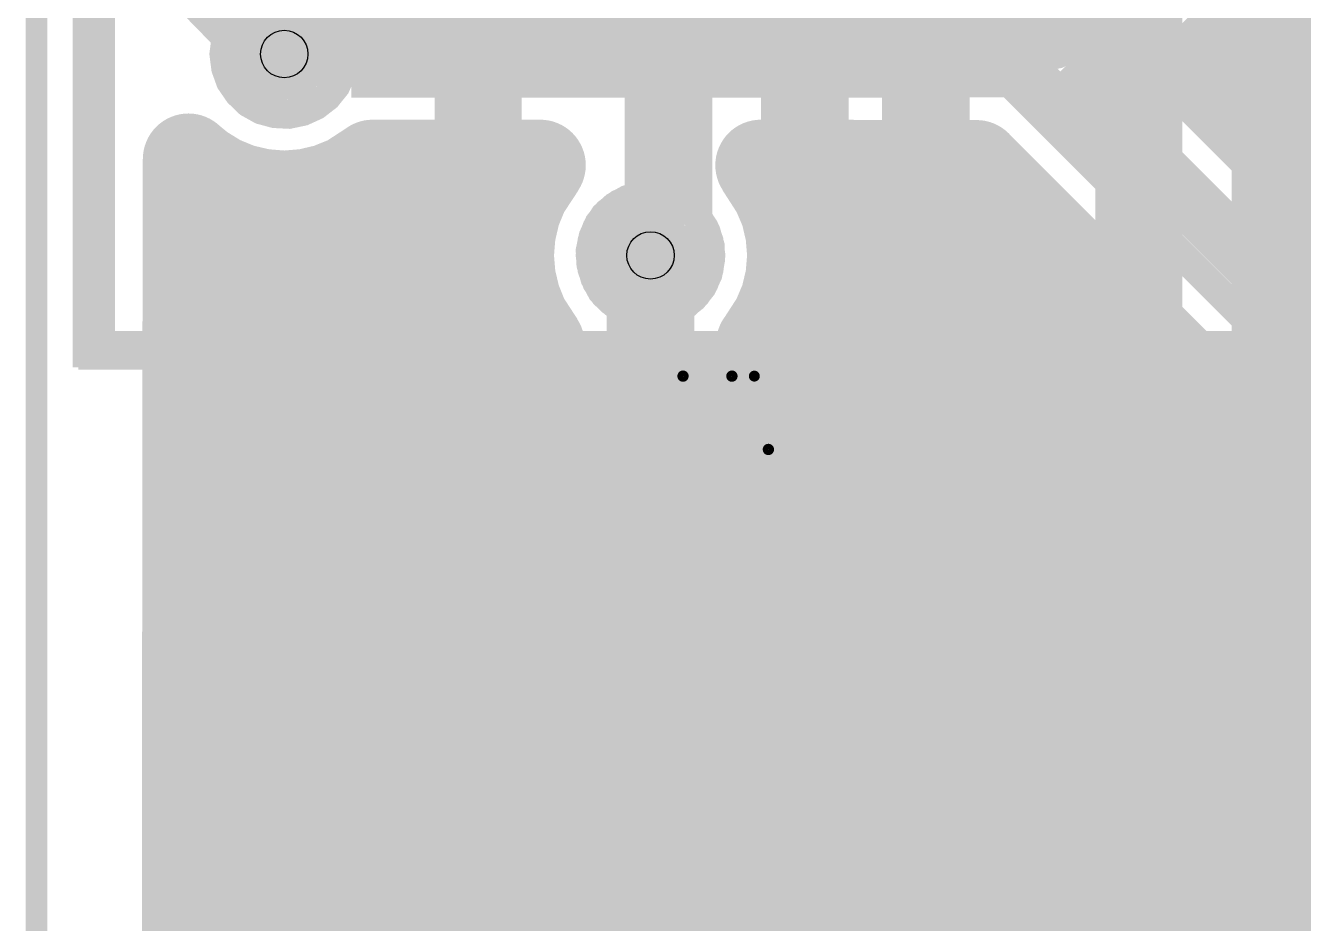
# Model space of a CAD drawing. Extents: x 0 to 1.5, y 0 to 3.74.
# Drawn here: x -0.003 to 0.3472, y 1.7765 to 2.0226 of the extents above; entities that cross this region are included whole.
import ezdxf

# ---------------------------------------------------------------- set-up
doc = ezdxf.new("R2010")
doc.units = 0
for name, color, linetype in [('Board_Outline', 13, 'CONTINUOUS'), ('Bottom', 6, 'CONTINUOUS'), ('Drill_Bottom', 8, 'CONTINUOUS'), ('Drill_Top', 7, 'CONTINUOUS'), ('Edge_Bottom', 17, 'CONTINUOUS'), ('Edge_Top', 16, 'CONTINUOUS'), ('Top', 5, 'CONTINUOUS'), ('Top_Silk', 2, 'CONTINUOUS')]:
    doc.layers.add(name, color=color, linetype=linetype)

msp = doc.modelspace()

# ---------------------------------------------------------------- linework, layer by layer
at = {"layer": 'Board_Outline', "linetype": 'CONTINUOUS', "const_width": 0.006}
msp.add_lwpolyline([(0, 0), (1.4961, 0), (1.4961, 3.7402), (0, 3.7402), (0, 0)], dxfattribs=at)
at = {"layer": 'Bottom', "linetype": 'CONTINUOUS'}
for points, const_width in [([(0.36, 2.095), (0.2798, 2.0148)], 0.008), ([(0.3816, 2.0734), (0.3183, 2.0098)], 0.025), ([(0.3419, 2.0313), (0.498, 2.0313)], 0.025), ([(0.3183, 2.0098), (0.4192, 1.9088)], 0.025), ([(0.0679, 2.0148), (0.2702, 2.0148)], 0.008), ([(0.2702, 2.0148), (0.396, 1.889)], 0.008), ([(0.2798, 2.0148), (0.2702, 2.0148)], 0.008), ([(0.3242, 2.0064), (0.4981, 2.0064)], 0.025), ([(0.042, 1.9856), (0.0416, 0.2187)], 0.025), ([(0.045, 1.9832), (0.042, 1.9856)], 0.025), ([(0.0922, 1.9843), (0.0856, 1.98)], 0.025), ([(0.1381, 1.9843), (0.0922, 1.9843)], 0.025), ([(0.1335, 1.9773), (0.1381, 1.9843)], 0.025), ([(0.2576, 1.9842), (0.1985, 1.9843)], 0.025), ([(0.1985, 1.9843), (0.203, 1.9773)], 0.025), ([(0.3655, 1.8764), (0.2576, 1.9842)], 0.025), ([(0.0502, 1.98), (0.045, 1.9832)], 0.025), ([(0.0909, 1.9816), (0.1336, 1.9816)], 0.025), ([(0.2031, 1.9816), (0.2578, 1.9816)], 0.025), ([(0.3491, 1.9816), (0.4983, 1.9816)], 0.025), ([(0.0558, 1.9777), (0.0502, 1.98)], 0.025), ([(0.0618, 1.9763), (0.0558, 1.9777)], 0.025), ([(0.0799, 1.9777), (0.074, 1.9763)], 0.025), ([(0.0856, 1.98), (0.0799, 1.9777)], 0.025), ([(0.1312, 1.9717), (0.1335, 1.9773)], 0.025), ([(0.203, 1.9773), (0.2054, 1.9717)], 0.025), ([(0.0679, 1.9758), (0.0618, 1.9763)], 0.025), ([(0.074, 1.9763), (0.0679, 1.9758)], 0.025), ([(0.1298, 1.9657), (0.1312, 1.9717)], 0.025), ([(0.2054, 1.9717), (0.2068, 1.9657)], 0.025), ([(0.1293, 1.9596), (0.1298, 1.9657)], 0.025), ([(0.2068, 1.9657), (0.2073, 1.9596)], 0.025), ([(0.1298, 1.9535), (0.1293, 1.9596)], 0.025), ([(0.2073, 1.9596), (0.2068, 1.9535)], 0.025), ([(0.0445, 1.9567), (0.1269, 1.9567)], 0.025), ([(0.2096, 1.9567), (0.2827, 1.9567)], 0.025), ([(0.1312, 1.9476), (0.1298, 1.9535)], 0.025), ([(0.2068, 1.9535), (0.2054, 1.9476)], 0.025), ([(0.1683, 1.9596), (0.1683, 1.7008)], 0.008), ([(0.1335, 1.9419), (0.1312, 1.9476)], 0.025), ([(0.2054, 1.9476), (0.203, 1.9419)], 0.025), ([(0.1378, 1.9353), (0.1335, 1.9419)], 0.025), ([(0.203, 1.9419), (0.1988, 1.9354)], 0.025), ([(0.1378, 1.7134), (0.1378, 1.9353)], 0.025), ([(0.1988, 1.9354), (0.1987, 1.6984)], 0.025), ([(0.0445, 1.9318), (0.1353, 1.9318)], 0.025), ([(0.2013, 1.9318), (0.3076, 1.9318)], 0.025), ([(0.0445, 1.9069), (0.1353, 1.9069)], 0.025), ([(0.2013, 1.9069), (0.3324, 1.9069)], 0.025), ([(0.0445, 1.8821), (0.1353, 1.8821)], 0.025), ([(0.2013, 1.8821), (0.3573, 1.8821)], 0.025), ([(0.0445, 1.8572), (0.1353, 1.8572)], 0.025), ([(0.2013, 1.8572), (0.363, 1.8572)], 0.025), ([(0.0445, 1.8323), (0.1353, 1.8323)], 0.025), ([(0.2013, 1.8323), (0.363, 1.8323)], 0.025), ([(0.0445, 1.8075), (0.1353, 1.8075)], 0.025), ([(0.2013, 1.8075), (0.363, 1.8075)], 0.025), ([(0.0445, 1.7826), (0.1353, 1.7826)], 0.025), ([(0.2013, 1.7826), (0.363, 1.7826)], 0.025)]:
    msp.add_lwpolyline(points, dxfattribs=dict(at, const_width=const_width))
for points, const_width in [([(0.0741, 2.0148, 1), (0.0616, 2.0148, 1), (0.0741, 2.0148, 1)], 0.0125), ([(0.3121, 2.0098, 1), (0.3246, 2.0098, 1), (0.3121, 2.0098, 1)], 0.0125), ([(0.3121, 2.0098, 1), (0.3246, 2.0098, 1), (0.3121, 2.0098, 1)], 0.0125), ([(0.0659, 2.0148, 1), (0.0699, 2.0148, 1), (0.0659, 2.0148, 1)], 0.004), ([(0.2682, 2.0148, 1), (0.2722, 2.0148, 1), (0.2682, 2.0148, 1)], 0.004), ([(0.2682, 2.0148, 1), (0.2722, 2.0148, 1), (0.2682, 2.0148, 1)], 0.004), ([(0.2682, 2.0148, 1), (0.2722, 2.0148, 1), (0.2682, 2.0148, 1)], 0.004), ([(0.2778, 2.0148, 1), (0.2818, 2.0148, 1), (0.2778, 2.0148, 1)], 0.004), ([(0.2778, 2.0148, 1), (0.2818, 2.0148, 1), (0.2778, 2.0148, 1)], 0.004), ([(0.0358, 1.9856, 1), (0.0483, 1.9856, 1), (0.0358, 1.9856, 1)], 0.0125), ([(0.0358, 1.9856, 1), (0.0483, 1.9856, 1), (0.0358, 1.9856, 1)], 0.0125), ([(0.0859, 1.9843, 1), (0.0984, 1.9843, 1), (0.0859, 1.9843, 1)], 0.0125), ([(0.0859, 1.9843, 1), (0.0984, 1.9843, 1), (0.0859, 1.9843, 1)], 0.0125), ([(0.1318, 1.9843, 1), (0.1443, 1.9843, 1), (0.1318, 1.9843, 1)], 0.0125), ([(0.1318, 1.9843, 1), (0.1443, 1.9843, 1), (0.1318, 1.9843, 1)], 0.0125), ([(0.1923, 1.9843, 1), (0.2048, 1.9843, 1), (0.1923, 1.9843, 1)], 0.0125), ([(0.1923, 1.9843, 1), (0.2048, 1.9843, 1), (0.1923, 1.9843, 1)], 0.0125), ([(0.2514, 1.9842, 1), (0.2639, 1.9842, 1), (0.2514, 1.9842, 1)], 0.0125), ([(0.2514, 1.9842, 1), (0.2639, 1.9842, 1), (0.2514, 1.9842, 1)], 0.0125), ([(0.0387, 1.9832, 1), (0.0512, 1.9832, 1), (0.0387, 1.9832, 1)], 0.0125), ([(0.0387, 1.9832, 1), (0.0512, 1.9832, 1), (0.0387, 1.9832, 1)], 0.0125), ([(0.0439, 1.98, 1), (0.0564, 1.98, 1), (0.0439, 1.98, 1)], 0.0125), ([(0.0439, 1.98, 1), (0.0564, 1.98, 1), (0.0439, 1.98, 1)], 0.0125), ([(0.0496, 1.9777, 1), (0.0621, 1.9777, 1), (0.0496, 1.9777, 1)], 0.0125), ([(0.0496, 1.9777, 1), (0.0621, 1.9777, 1), (0.0496, 1.9777, 1)], 0.0125), ([(0.0737, 1.9777, 1), (0.0862, 1.9777, 1), (0.0737, 1.9777, 1)], 0.0125), ([(0.0737, 1.9777, 1), (0.0862, 1.9777, 1), (0.0737, 1.9777, 1)], 0.0125), ([(0.0793, 1.98, 1), (0.0918, 1.98, 1), (0.0793, 1.98, 1)], 0.0125), ([(0.0793, 1.98, 1), (0.0918, 1.98, 1), (0.0793, 1.98, 1)], 0.0125), ([(0.1273, 1.9773, 1), (0.1398, 1.9773, 1), (0.1273, 1.9773, 1)], 0.0125), ([(0.1273, 1.9773, 1), (0.1398, 1.9773, 1), (0.1273, 1.9773, 1)], 0.0125), ([(0.1968, 1.9773, 1), (0.2093, 1.9773, 1), (0.1968, 1.9773, 1)], 0.0125), ([(0.1968, 1.9773, 1), (0.2093, 1.9773, 1), (0.1968, 1.9773, 1)], 0.0125), ([(0.0555, 1.9763, 1), (0.068, 1.9763, 1), (0.0555, 1.9763, 1)], 0.0125), ([(0.0555, 1.9763, 1), (0.068, 1.9763, 1), (0.0555, 1.9763, 1)], 0.0125), ([(0.0616, 1.9758, 1), (0.0741, 1.9758, 1), (0.0616, 1.9758, 1)], 0.0125), ([(0.0616, 1.9758, 1), (0.0741, 1.9758, 1), (0.0616, 1.9758, 1)], 0.0125), ([(0.0677, 1.9763, 1), (0.0802, 1.9763, 1), (0.0677, 1.9763, 1)], 0.0125), ([(0.0677, 1.9763, 1), (0.0802, 1.9763, 1), (0.0677, 1.9763, 1)], 0.0125), ([(0.125, 1.9717, 1), (0.1375, 1.9717, 1), (0.125, 1.9717, 1)], 0.0125), ([(0.125, 1.9717, 1), (0.1375, 1.9717, 1), (0.125, 1.9717, 1)], 0.0125), ([(0.1991, 1.9717, 1), (0.2116, 1.9717, 1), (0.1991, 1.9717, 1)], 0.0125), ([(0.1991, 1.9717, 1), (0.2116, 1.9717, 1), (0.1991, 1.9717, 1)], 0.0125), ([(0.1235, 1.9657, 1), (0.136, 1.9657, 1), (0.1235, 1.9657, 1)], 0.0125), ([(0.1235, 1.9657, 1), (0.136, 1.9657, 1), (0.1235, 1.9657, 1)], 0.0125), ([(0.2006, 1.9657, 1), (0.2131, 1.9657, 1), (0.2006, 1.9657, 1)], 0.0125), ([(0.2006, 1.9657, 1), (0.2131, 1.9657, 1), (0.2006, 1.9657, 1)], 0.0125), ([(0.123, 1.9596, 1), (0.1355, 1.9596, 1), (0.123, 1.9596, 1)], 0.0125), ([(0.123, 1.9596, 1), (0.1355, 1.9596, 1), (0.123, 1.9596, 1)], 0.0125), ([(0.1745, 1.9596, 1), (0.162, 1.9596, 1), (0.1745, 1.9596, 1)], 0.0125), ([(0.201, 1.9596, 1), (0.2135, 1.9596, 1), (0.201, 1.9596, 1)], 0.0125), ([(0.201, 1.9596, 1), (0.2135, 1.9596, 1), (0.201, 1.9596, 1)], 0.0125), ([(0.1235, 1.9535, 1), (0.136, 1.9535, 1), (0.1235, 1.9535, 1)], 0.0125), ([(0.1235, 1.9535, 1), (0.136, 1.9535, 1), (0.1235, 1.9535, 1)], 0.0125), ([(0.2006, 1.9535, 1), (0.2131, 1.9535, 1), (0.2006, 1.9535, 1)], 0.0125), ([(0.2006, 1.9535, 1), (0.2131, 1.9535, 1), (0.2006, 1.9535, 1)], 0.0125), ([(0.1663, 1.9596, 1), (0.1703, 1.9596, 1), (0.1663, 1.9596, 1)], 0.004), ([(0.125, 1.9476, 1), (0.1375, 1.9476, 1), (0.125, 1.9476, 1)], 0.0125), ([(0.125, 1.9476, 1), (0.1375, 1.9476, 1), (0.125, 1.9476, 1)], 0.0125), ([(0.1991, 1.9476, 1), (0.2116, 1.9476, 1), (0.1991, 1.9476, 1)], 0.0125), ([(0.1991, 1.9476, 1), (0.2116, 1.9476, 1), (0.1991, 1.9476, 1)], 0.0125), ([(0.1273, 1.9419, 1), (0.1398, 1.9419, 1), (0.1273, 1.9419, 1)], 0.0125), ([(0.1273, 1.9419, 1), (0.1398, 1.9419, 1), (0.1273, 1.9419, 1)], 0.0125), ([(0.1968, 1.9419, 1), (0.2093, 1.9419, 1), (0.1968, 1.9419, 1)], 0.0125), ([(0.1968, 1.9419, 1), (0.2093, 1.9419, 1), (0.1968, 1.9419, 1)], 0.0125), ([(0.1315, 1.9353, 1), (0.144, 1.9353, 1), (0.1315, 1.9353, 1)], 0.0125), ([(0.1315, 1.9353, 1), (0.144, 1.9353, 1), (0.1315, 1.9353, 1)], 0.0125), ([(0.1925, 1.9354, 1), (0.205, 1.9354, 1), (0.1925, 1.9354, 1)], 0.0125), ([(0.1925, 1.9354, 1), (0.205, 1.9354, 1), (0.1925, 1.9354, 1)], 0.0125)]:
    msp.add_lwpolyline(points, format="xyb", dxfattribs=dict(at, const_width=const_width))
at = {"layer": 'Drill_Bottom'}
for centre in [(0.0679, 2.0148), (0.1683, 1.9596)]:
    msp.add_circle(centre, 0.0065, dxfattribs=at)
at = {"layer": 'Drill_Top'}
for centre in [(0.0679, 2.0148), (0.1683, 1.9596)]:
    msp.add_circle(centre, 0.0065, dxfattribs=at)
at = {"layer": 'Edge_Bottom', "linetype": 'CONTINUOUS', "const_width": 0.008}
for points in [[(0.0765, 2.0288), (0.0796, 2.0264), (0.0823, 2.0228), (0.2765, 2.0228), (0.3519, 2.0982)], [(0.3619, 2.0856), (0.2863, 2.01), (0.4025, 1.8937)], [(0.0823, 2.0067), (0.0796, 2.0031), (0.0765, 2.0007), (0.073, 1.9991), (0.0692, 1.9983), (0.0653, 1.9985), (0.0616, 1.9995), (0.0582, 2.0014), (0.0554, 2.0041), (0.0532, 2.0073), (0.0519, 2.0109), (0.0514, 2.0148), (0.0519, 2.0186), (0.0532, 2.0223), (0.0554, 2.0255), (0.0582, 2.0281)], [(0.388, 1.8856), (0.2668, 2.0069), (0.1477, 2.0068), (0.0823, 2.0068), (0.0823, 2.0067)], [(0.1603, 1.7647), (0.1603, 1.9454), (0.1576, 1.9471), (0.1549, 1.9499), (0.1531, 1.9533), (0.152, 1.9571), (0.1518, 1.9609), (0.1526, 1.9647), (0.1542, 1.9683), (0.1566, 1.9713), (0.1597, 1.9737), (0.1632, 1.9753), (0.167, 1.9761), (0.1709, 1.9759), (0.1746, 1.9749), (0.178, 1.973), (0.1808, 1.9704), (0.183, 1.9671), (0.1843, 1.9635), (0.1848, 1.9596), (0.1843, 1.9558), (0.183, 1.9522), (0.1808, 1.9489), (0.178, 1.9463), (0.1763, 1.9452), (0.1762, 1.6995)]]:
    msp.add_lwpolyline(points, dxfattribs=at)
at = {"layer": 'Edge_Top', "linetype": 'CONTINUOUS', "const_width": 0.008}
for points in [[(0.3316, 1.3642), (0.3316, 2.4296)], [(0.3475, 2.3958), (0.3473, 1.359), (0.346, 1.3561), (0.3188, 1.3288), (0.2808, 1.2908), (0.2837, 1.286), (0.2863, 1.2797), (0.2879, 1.2731), (0.2884, 1.2663), (0.2883, 1.2629)], [(0.3101, 2.2279), (0.3099, 1.5216), (0.3086, 1.5187), (0.2808, 1.4908), (0.2837, 1.486), (0.2863, 1.4797), (0.2879, 1.4731), (0.2884, 1.4663), (0.2883, 1.4629)], [(0.2942, 1.5267), (0.2942, 2.2299)], [(0.2357, 1.6087), (0.2357, 2.142)], [(0.2517, 2.1418), (0.2518, 1.6092), (0.2585, 1.6076), (0.2648, 1.605), (0.2706, 1.6014), (0.2757, 1.597), (0.2801, 1.5918), (0.2837, 1.586), (0.2863, 1.5797), (0.2879, 1.5731), (0.2884, 1.5663), (0.2883, 1.5629)], [(0.2186, 2.084), (0.2185, 1.6306), (0.2174, 1.6277), (0.2125, 1.6225), (0.1808, 1.5908), (0.1837, 1.586), (0.1863, 1.5797), (0.1879, 1.5731), (0.1884, 1.5663), (0.1883, 1.5629)], [(0.2026, 1.6352), (0.2026, 2.0839)], [(0.1812, 2.0714), (0.1812, 1.97), (0.1835, 1.966), (0.1846, 1.9622), (0.1847, 1.9584), (0.184, 1.9545), (0.1824, 1.951), (0.18, 1.948), (0.1769, 1.9456), (0.1734, 1.944), (0.1696, 1.9432), (0.1657, 1.9434), (0.162, 1.9444), (0.1586, 1.9463), (0.1557, 1.9489), (0.1536, 1.9522), (0.1523, 1.9558), (0.1518, 1.9596), (0.1523, 1.9635), (0.1536, 1.9671), (0.1557, 1.9704), (0.1586, 1.973), (0.162, 1.9749), (0.1652, 1.9758), (0.1652, 2.0733)], [(0.129, 2.0433), (0.1288, 1.6556), (0.1275, 1.6528), (0.1003, 1.6255), (0.0896, 1.6147), (0.0897, 1.4331), (0.1207, 1.4021), (0.1254, 1.405), (0.1317, 1.4076), (0.1383, 1.4092), (0.1451, 1.4097), (0.1518, 1.4092), (0.1585, 1.4076), (0.1648, 1.405), (0.1706, 1.4014), (0.1757, 1.397), (0.1801, 1.3918), (0.1837, 1.386), (0.1863, 1.3797), (0.1879, 1.3731), (0.1884, 1.3663), (0.1883, 1.3629)], [(0.1093, 1.3908), (0.0749, 1.4255), (0.0738, 1.4285), (0.0737, 1.467), (0.0739, 1.62), (0.0752, 1.6228), (0.1024, 1.6501), (0.1131, 1.6609), (0.1131, 2.0399)], [(0.0843, 2.0135), (0.0836, 2.0097), (0.082, 2.0061), (0.0796, 2.0031), (0.0765, 2.0007), (0.073, 1.9991), (0.0692, 1.9983), (0.0653, 1.9985), (0.0616, 1.9995), (0.0582, 2.0014), (0.0554, 2.0041), (0.0532, 2.0073), (0.0519, 2.0109), (0.0514, 2.0148), (0.052, 2.0193), (0.0365, 2.0352)], [(0.0776, 2.0281), (0.0804, 2.0255), (0.0826, 2.0223), (0.0839, 2.0186), (0.0844, 2.0148), (0.0843, 2.0135)]]:
    msp.add_lwpolyline(points, dxfattribs=at)
at = {"layer": 'Top', "linetype": 'CONTINUOUS'}
for points, const_width in [([(0.3396, 2.4331), (0.3396, 1.3608)], 0.008), ([(0.3021, 2.2333), (0.3021, 1.5234)], 0.008), ([(0.2437, 2.1844), (0.2437, 1.5677)], 0.008), ([(0.2106, 2.0984), (0.2106, 1.6319)], 0.008), ([(0.1732, 2.0768), (0.1732, 1.9646)], 0.008), ([(0.121, 2.0433), (0.121, 1.6575)], 0.008), ([(0.0433, 2.0394), (0.0679, 2.0148)], 0.008), ([(0.0416, 1.986), (0.0397, 0.2173)], 0.025), ([(0.045, 1.9832), (0.0416, 1.986)], 0.025), ([(0.0502, 1.98), (0.045, 1.9832)], 0.025), ([(0.0906, 1.983), (0.0856, 1.98)], 0.025), ([(0.0905, 1.6701), (0.0906, 1.983)], 0.025), ([(0.0558, 1.9777), (0.0502, 1.98)], 0.025), ([(0.0618, 1.9763), (0.0558, 1.9777)], 0.025), ([(0.0799, 1.9777), (0.074, 1.9763)], 0.025), ([(0.0856, 1.98), (0.0799, 1.9777)], 0.025), ([(0.0679, 1.9758), (0.0618, 1.9763)], 0.025), ([(0.074, 1.9763), (0.0679, 1.9758)], 0.025), ([(0.1732, 1.9646), (0.1683, 1.9596)], 0.008), ([(0.0441, 1.9557), (0.088, 1.9557)], 0.025), ([(0.0441, 1.9308), (0.088, 1.9308)], 0.025), ([(0.1515, 1.9245), (0.1514, 1.6551)], 0.025), ([(0.1562, 1.9226), (0.1515, 1.9245)], 0.025), ([(0.1622, 1.9211), (0.1562, 1.9226)], 0.025), ([(0.1683, 1.9207), (0.1622, 1.9211)], 0.025), ([(0.1744, 1.9211), (0.1683, 1.9207)], 0.025), ([(0.1801, 1.9225), (0.1744, 1.9211)], 0.025), ([(0.1801, 1.6445), (0.1801, 1.9225)], 0.025), ([(0.044, 1.9059), (0.088, 1.9059)], 0.025), ([(0.154, 1.9059), (0.1776, 1.9059)], 0.025), ([(0.044, 1.8811), (0.088, 1.8811)], 0.025), ([(0.154, 1.8811), (0.1776, 1.8811)], 0.025), ([(0.044, 1.8562), (0.088, 1.8562)], 0.025), ([(0.154, 1.8562), (0.1776, 1.8562)], 0.025), ([(0.044, 1.8313), (0.088, 1.8313)], 0.025), ([(0.154, 1.8313), (0.1776, 1.8313)], 0.025), ([(0.0439, 1.8065), (0.088, 1.8065)], 0.025), ([(0.154, 1.8065), (0.1776, 1.8065)], 0.025), ([(0.0439, 1.7816), (0.088, 1.7816)], 0.025), ([(0.154, 1.7816), (0.1776, 1.7816)], 0.025)]:
    msp.add_lwpolyline(points, dxfattribs=dict(at, const_width=const_width))
for points, const_width in [([(0.0741, 2.0148, 1), (0.0616, 2.0148, 1), (0.0741, 2.0148, 1)], 0.0125), ([(0.0659, 2.0148, 1), (0.0699, 2.0148, 1), (0.0659, 2.0148, 1)], 0.004), ([(0.0354, 1.986, 1), (0.0479, 1.986, 1), (0.0354, 1.986, 1)], 0.0125), ([(0.0354, 1.986, 1), (0.0479, 1.986, 1), (0.0354, 1.986, 1)], 0.0125), ([(0.0387, 1.9832, 1), (0.0512, 1.9832, 1), (0.0387, 1.9832, 1)], 0.0125), ([(0.0387, 1.9832, 1), (0.0512, 1.9832, 1), (0.0387, 1.9832, 1)], 0.0125), ([(0.0843, 1.983, 1), (0.0968, 1.983, 1), (0.0843, 1.983, 1)], 0.0125), ([(0.0843, 1.983, 1), (0.0968, 1.983, 1), (0.0843, 1.983, 1)], 0.0125), ([(0.0439, 1.98, 1), (0.0564, 1.98, 1), (0.0439, 1.98, 1)], 0.0125), ([(0.0439, 1.98, 1), (0.0564, 1.98, 1), (0.0439, 1.98, 1)], 0.0125), ([(0.0496, 1.9777, 1), (0.0621, 1.9777, 1), (0.0496, 1.9777, 1)], 0.0125), ([(0.0496, 1.9777, 1), (0.0621, 1.9777, 1), (0.0496, 1.9777, 1)], 0.0125), ([(0.0737, 1.9777, 1), (0.0862, 1.9777, 1), (0.0737, 1.9777, 1)], 0.0125), ([(0.0737, 1.9777, 1), (0.0862, 1.9777, 1), (0.0737, 1.9777, 1)], 0.0125), ([(0.0793, 1.98, 1), (0.0918, 1.98, 1), (0.0793, 1.98, 1)], 0.0125), ([(0.0793, 1.98, 1), (0.0918, 1.98, 1), (0.0793, 1.98, 1)], 0.0125), ([(0.0555, 1.9763, 1), (0.068, 1.9763, 1), (0.0555, 1.9763, 1)], 0.0125), ([(0.0555, 1.9763, 1), (0.068, 1.9763, 1), (0.0555, 1.9763, 1)], 0.0125), ([(0.0616, 1.9758, 1), (0.0741, 1.9758, 1), (0.0616, 1.9758, 1)], 0.0125), ([(0.0616, 1.9758, 1), (0.0741, 1.9758, 1), (0.0616, 1.9758, 1)], 0.0125), ([(0.0677, 1.9763, 1), (0.0802, 1.9763, 1), (0.0677, 1.9763, 1)], 0.0125), ([(0.0677, 1.9763, 1), (0.0802, 1.9763, 1), (0.0677, 1.9763, 1)], 0.0125), ([(0.1745, 1.9596, 1), (0.162, 1.9596, 1), (0.1745, 1.9596, 1)], 0.0125), ([(0.1712, 1.9646, 1), (0.1752, 1.9646, 1), (0.1712, 1.9646, 1)], 0.004), ([(0.1712, 1.9646, 1), (0.1752, 1.9646, 1), (0.1712, 1.9646, 1)], 0.004), ([(0.1663, 1.9596, 1), (0.1703, 1.9596, 1), (0.1663, 1.9596, 1)], 0.004), ([(0.1453, 1.9245, 1), (0.1578, 1.9245, 1), (0.1453, 1.9245, 1)], 0.0125), ([(0.1453, 1.9245, 1), (0.1578, 1.9245, 1), (0.1453, 1.9245, 1)], 0.0125), ([(0.15, 1.9226, 1), (0.1625, 1.9226, 1), (0.15, 1.9226, 1)], 0.0125), ([(0.15, 1.9226, 1), (0.1625, 1.9226, 1), (0.15, 1.9226, 1)], 0.0125), ([(0.1559, 1.9211, 1), (0.1684, 1.9211, 1), (0.1559, 1.9211, 1)], 0.0125), ([(0.1559, 1.9211, 1), (0.1684, 1.9211, 1), (0.1559, 1.9211, 1)], 0.0125), ([(0.1681, 1.9211, 1), (0.1806, 1.9211, 1), (0.1681, 1.9211, 1)], 0.0125), ([(0.1681, 1.9211, 1), (0.1806, 1.9211, 1), (0.1681, 1.9211, 1)], 0.0125), ([(0.1739, 1.9225, 1), (0.1864, 1.9225, 1), (0.1739, 1.9225, 1)], 0.0125), ([(0.1739, 1.9225, 1), (0.1864, 1.9225, 1), (0.1739, 1.9225, 1)], 0.0125), ([(0.162, 1.9207, 1), (0.1745, 1.9207, 1), (0.162, 1.9207, 1)], 0.0125), ([(0.162, 1.9207, 1), (0.1745, 1.9207, 1), (0.162, 1.9207, 1)], 0.0125)]:
    msp.add_lwpolyline(points, format="xyb", dxfattribs=dict(at, const_width=const_width))
at = {"layer": 'Top_Silk', "linetype": 'CONTINUOUS'}
for points, const_width in [([(0.0149, 3.0362), (0.3693, 3.0362), (0.3693, 1.9339), (0.0149, 1.9339), (0.0149, 3.0362)], 0.01), ([(0.0165, 3.0356), (0.3709, 3.0356), (0.3709, 1.9333), (0.0165, 1.9333), (0.0165, 3.0356)], 0.01), ([(0.1772, 1.9265), (0.1772, 1.9121), (0.1782, 1.9093), (0.1801, 1.9074), (0.1829, 1.9064), (0.1848, 1.9064), (0.1877, 1.9074), (0.1896, 1.9093), (0.1906, 1.9121), (0.1906, 1.9265)], 0.0031), ([(0.2006, 1.9064), (0.2102, 1.9265), (0.1968, 1.9265)], 0.0031), ([(0.1354, 1.8691), (0.1383, 1.8663), (0.1412, 1.8691), (0.1383, 1.872), (0.1354, 1.8691)], 0.0093), ([(0.0352, 1.8375), (0.061, 1.8375), (0.0696, 1.8404), (0.0725, 1.8433), (0.0754, 1.849), (0.0754, 1.8576), (0.0725, 1.8633), (0.0696, 1.8663), (0.061, 1.8691), (0.0352, 1.8691), (0.0352, 1.8088)], 0.0093), ([(0.2185, 1.8691), (0.2185, 1.8203), (0.2213, 1.8117), (0.2271, 1.8088), (0.2328, 1.8088)], 0.0093), ([(0.0939, 1.849), (0.0939, 1.8088)], 0.0093), ([(0.0939, 1.8318), (0.0968, 1.8404), (0.1025, 1.8462), (0.1083, 1.849), (0.1169, 1.849)], 0.0093), ([(0.1383, 1.849), (0.1383, 1.8088)], 0.0093), ([(0.1597, 1.849), (0.1597, 1.8088)], 0.0093), ([(0.1597, 1.8375), (0.1684, 1.8462), (0.1741, 1.849), (0.1827, 1.849), (0.1885, 1.8462), (0.1913, 1.8375), (0.1913, 1.8088)], 0.0093), ([(0.2098, 1.849), (0.2299, 1.849)], 0.0093), ([(0.2513, 1.8318), (0.2857, 1.8318), (0.2857, 1.8375), (0.2829, 1.8433), (0.28, 1.8462), (0.2743, 1.849), (0.2656, 1.849), (0.2599, 1.8462), (0.2542, 1.8404), (0.2513, 1.8318), (0.2513, 1.8261), (0.2542, 1.8174), (0.2599, 1.8117), (0.2656, 1.8088), (0.2743, 1.8088), (0.28, 1.8117), (0.2857, 1.8174)], 0.0093), ([(0.3043, 1.849), (0.3043, 1.8088)], 0.0093), ([(0.3043, 1.8318), (0.3072, 1.8404), (0.3129, 1.8462), (0.3186, 1.849), (0.3273, 1.849)], 0.0093)]:
    msp.add_lwpolyline(points, dxfattribs=dict(at, const_width=const_width))
for points, const_width in [([(0.1764, 1.9265, 1), (0.178, 1.9265, 1), (0.1764, 1.9265, 1)], 0.0015), ([(0.1898, 1.9265, 1), (0.1914, 1.9265, 1), (0.1898, 1.9265, 1)], 0.0015), ([(0.196, 1.9265, 1), (0.1975, 1.9265, 1), (0.196, 1.9265, 1)], 0.0015), ([(0.1998, 1.9064, 1), (0.2014, 1.9064, 1), (0.1998, 1.9064, 1)], 0.0015), ([(0.1331, 1.8691, 1), (0.1378, 1.8691, 1), (0.1331, 1.8691, 1)], 0.0046), ([(0.2161, 1.8691, 1), (0.2208, 1.8691, 1), (0.2161, 1.8691, 1)], 0.0046), ([(0.0916, 1.849, 1), (0.0962, 1.849, 1), (0.0916, 1.849, 1)], 0.0046), ([(0.1146, 1.849, 1), (0.1192, 1.849, 1), (0.1146, 1.849, 1)], 0.0046), ([(0.136, 1.849, 1), (0.1406, 1.849, 1), (0.136, 1.849, 1)], 0.0046), ([(0.1574, 1.849, 1), (0.1621, 1.849, 1), (0.1574, 1.849, 1)], 0.0046), ([(0.2075, 1.849, 1), (0.2121, 1.849, 1), (0.2075, 1.849, 1)], 0.0046), ([(0.2276, 1.849, 1), (0.2322, 1.849, 1), (0.2276, 1.849, 1)], 0.0046), ([(0.3019, 1.849, 1), (0.3066, 1.849, 1), (0.3019, 1.849, 1)], 0.0046), ([(0.325, 1.849, 1), (0.3296, 1.849, 1), (0.325, 1.849, 1)], 0.0046), ([(0.0329, 1.8375, 1), (0.0375, 1.8375, 1), (0.0329, 1.8375, 1)], 0.0046), ([(0.1574, 1.8375, 1), (0.1621, 1.8375, 1), (0.1574, 1.8375, 1)], 0.0046), ([(0.0916, 1.8318, 1), (0.0962, 1.8318, 1), (0.0916, 1.8318, 1)], 0.0046), ([(0.249, 1.8318, 1), (0.2536, 1.8318, 1), (0.249, 1.8318, 1)], 0.0046), ([(0.3019, 1.8318, 1), (0.3066, 1.8318, 1), (0.3019, 1.8318, 1)], 0.0046), ([(0.2834, 1.8174, 1), (0.288, 1.8174, 1), (0.2834, 1.8174, 1)], 0.0046), ([(0.0329, 1.8088, 1), (0.0375, 1.8088, 1), (0.0329, 1.8088, 1)], 0.0046), ([(0.0916, 1.8088, 1), (0.0962, 1.8088, 1), (0.0916, 1.8088, 1)], 0.0046), ([(0.136, 1.8088, 1), (0.1406, 1.8088, 1), (0.136, 1.8088, 1)], 0.0046), ([(0.1574, 1.8088, 1), (0.1621, 1.8088, 1), (0.1574, 1.8088, 1)], 0.0046), ([(0.189, 1.8088, 1), (0.1936, 1.8088, 1), (0.189, 1.8088, 1)], 0.0046), ([(0.2305, 1.8088, 1), (0.2351, 1.8088, 1), (0.2305, 1.8088, 1)], 0.0046), ([(0.3019, 1.8088, 1), (0.3066, 1.8088, 1), (0.3019, 1.8088, 1)], 0.0046)]:
    msp.add_lwpolyline(points, format="xyb", dxfattribs=dict(at, const_width=const_width))

doc.saveas('drawing.dxf')
